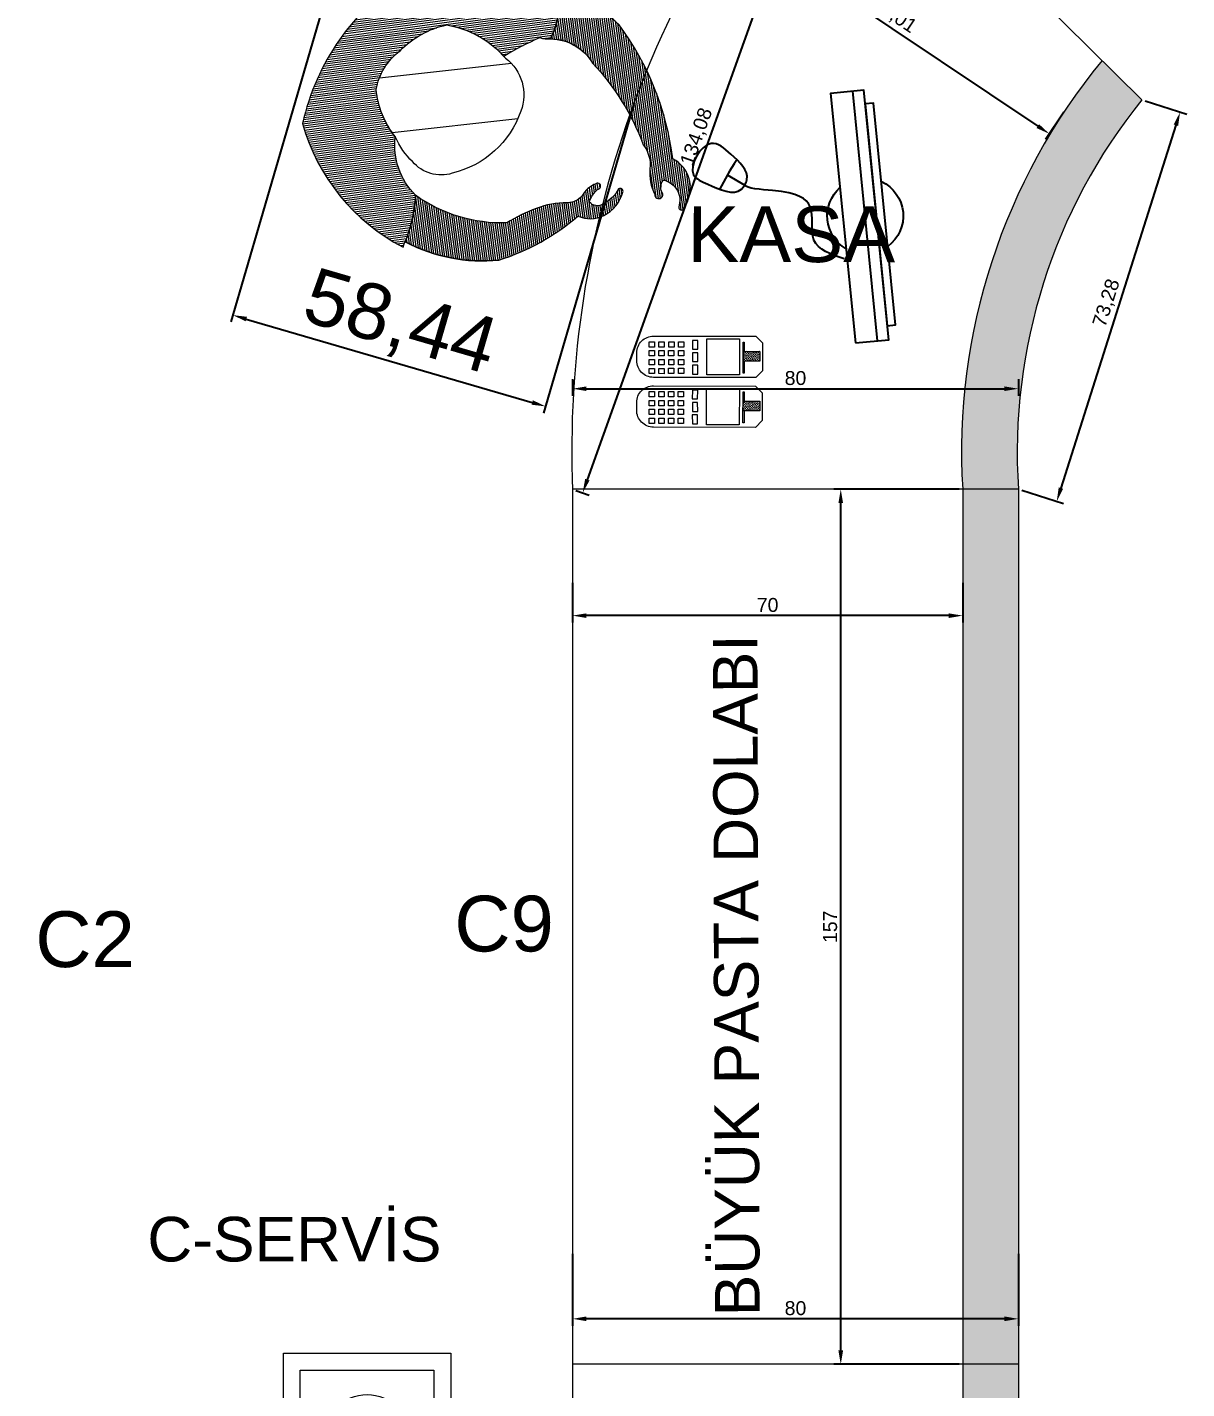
# Model space of a CAD drawing. Header units: millimetres. Extents: x 567392 to 582402, y 4512800 to 4518063.
# Drawn here: x 575726.8 to 575934.9, y 4513945.3 to 4514189.5 of the extents above; entities that cross this region are included whole.
import ezdxf

# ---------------------------------------------------------------- set-up
doc = ezdxf.new("R2010")
doc.units = ezdxf.units.MM
doc.linetypes.add('DASHED2', pattern=[9.525, 6.35, -3.175])
doc.layers.add('REMEDY EKİPMAN', color=1, linetype='Continuous')
doc.layers.add('yücel-poz no', color=7, linetype='Continuous')
doc.layers.add('tefris', color=7, linetype='Continuous', lineweight=13, true_color=0x474747)
for name, color, linetype, lineweight in [('tefriş', 251, 'Continuous', 13), ('Yazi', 95, 'Continuous', 13), ('yücel- Yazı 1', 3, 'Continuous', 20), ('yücel-yer ızgarası', 40, 'Continuous', 15)]:
    doc.layers.add(name, color=color, linetype=linetype, lineweight=lineweight)
doc.layers.add('y_10', color=7, linetype='Continuous', true_color=0x4bc3c3)
doc.styles.add('ekp-yazı', font='Arial.ttf', dxfattribs={"height": 10})
doc.styles.get("Standard").update_dxf_attribs({"font": 'Arial.ttf'})
doc.dimstyles.new('ISO-25', dxfattribs={"dimtxt": 2.5, "dimasz": 2.5, "dimexe": 1.25, "dimexo": 0.625, "dimtad": 1, "dimtxsty": 'Standard', "dimcen": 2.5, "dimadec": 0, "dimazin": 0, "dimtfac": 1, "dimtmove": 0, "dimatfit": 3, "dimfxl": 1, "dimarcsym": 0})

# ---------------------------------------------------------------- blocks, each defined once
blk = doc.blocks.new('Y1 30-30')
at = {"layer": 'yücel-yer ızgarası', "color": 13, "ltscale": 44}
blk.add_lwpolyline([(0, 0), (30, 0), (30, -30), (0, -30)], close=True, dxfattribs=at)
at = {"layer": 'yücel-yer ızgarası', "color": 4, "ltscale": 44}
blk.add_lwpolyline([(3, -3), (27, -3), (27, -27), (3, -27)], close=True, dxfattribs=at)
at = {"layer": 'yücel-yer ızgarası', "color": 1, "ltscale": 44}
blk.add_circle((15, -15), 7.6, dxfattribs=at)
at = {"layer": 'yücel-yer ızgarası', "ltscale": 44, "insert": (8.68, -10.23), "char_height": 9, "width": 19.6, "attachment_point": 1}
blk.add_mtext('Y1', dxfattribs=at)
blk = doc.blocks.new('*D515')
at = {"layer": 'Defpoints', "color": 0, "transparency": 16777216}
for p in [(575872.77, 4514106.64), (575894.65, 4514106.64), (575894.65, 4513949.64)]:
    blk.add_point(p, dxfattribs=at)
at = {"layer": 'tefriş', "color": 0, "lineweight": -2, "transparency": 16777216}
for p, q in [((575894.03, 4514106.64), (575871.52, 4514106.64)), ((575872.77, 4513952.14), (575872.77, 4514104.14)), ((575894.03, 4513949.64), (575871.52, 4513949.64))]:
    blk.add_line(p, q, dxfattribs=at)
at = {"layer": 'tefriş', "color": 0, "transparency": 16777216}
for points in [[(575872.35, 4514104.14), (575873.19, 4514104.14), (575872.77, 4514106.64)], [(575872.35, 4513952.14), (575873.19, 4513952.14), (575872.77, 4513949.64)]]:
    blk.add_solid(points, dxfattribs=at)
at = {"layer": 'tefriş', "color": 0, "transparency": 16777216, "insert": (575870.87, 4514028.14), "char_height": 2.5, "attachment_point": 5, "rotation": 90}
blk.add_mtext('157', dxfattribs=at)
blk = doc.blocks.new('*D518')
at = {"layer": 'Defpoints', "color": 0, "transparency": 16777216}
for p in [(575824.65, 4514090.49), (575894.65, 4514090.49), (575824.65, 4514083.96)]:
    blk.add_point(p, dxfattribs=at)
at = {"layer": 'tefriş', "color": 0, "lineweight": -2, "transparency": 16777216}
for p, q in [((575824.65, 4514089.86), (575824.65, 4514082.71)), ((575894.65, 4514089.86), (575894.65, 4514082.71)), ((575892.15, 4514083.96), (575827.15, 4514083.96))]:
    blk.add_line(p, q, dxfattribs=at)
at = {"layer": 'tefriş', "color": 0, "transparency": 16777216}
for points in [[(575827.15, 4514084.37), (575827.15, 4514083.54), (575824.65, 4514083.96)], [(575892.15, 4514084.37), (575892.15, 4514083.54), (575894.65, 4514083.96)]]:
    blk.add_solid(points, dxfattribs=at)
at = {"layer": 'tefriş', "color": 0, "transparency": 16777216, "insert": (575859.65, 4514085.86), "char_height": 2.5, "attachment_point": 5}
blk.add_mtext('70', dxfattribs=at)
blk = doc.blocks.new('*D519')
at = {"layer": 'Defpoints', "color": 0, "transparency": 16777216}
for p in [(575824.65, 4514126.99), (575904.65, 4514126.99), (575904.65, 4514124.67)]:
    blk.add_point(p, dxfattribs=at)
at = {"layer": 'tefriş', "color": 0, "lineweight": -2, "transparency": 16777216}
for p, q in [((575824.65, 4514126.37), (575824.65, 4514123.42)), ((575827.15, 4514124.67), (575902.15, 4514124.67)), ((575904.65, 4514126.37), (575904.65, 4514123.42))]:
    blk.add_line(p, q, dxfattribs=at)
at = {"layer": 'tefriş', "color": 0, "transparency": 16777216}
for points in [[(575827.15, 4514125.08), (575827.15, 4514124.25), (575824.65, 4514124.67)], [(575902.15, 4514125.08), (575902.15, 4514124.25), (575904.65, 4514124.67)]]:
    blk.add_solid(points, dxfattribs=at)
at = {"layer": 'tefriş', "color": 0, "transparency": 16777216, "insert": (575864.65, 4514126.57), "char_height": 2.5, "attachment_point": 5}
blk.add_mtext('80', dxfattribs=at)
blk = doc.blocks.new('*X164')
at = {"color": 0, "linetype": 'Continuous'}
for p, q in [((-38.1, 333.1), (18.9, 390.1)), ((-38, 327.9), (24.3, 390.2)), ((-37.7, 338.9), (12.7, 389.2)), ((-36.4, 345.4), (5.6, 387.4)), ((-33.7, 353.4), (-3.1, 384)), ((-25.6, 366.8), (-18.2, 374.3)), ((17.3, 377.9), (27.1, 387.7)), ((-148.3, 159.3), (35.4, 343)), ((-144.1, 168.8), (32.9, 345.8)), ((-103.6, 241.1), (-0.2, 344.5)), ((-90.9, 259.1), (-0.1, 349.9)), ((-71.3, 284), (1.2, 356.5)), ((-37.5, 323.2), (5.4, 366)), ((20.5, 338.7), (28.7, 346.9)), ((-152.2, 150.1), (36.2, 338.4)), ((-139.4, 178.8), (16.4, 334.6)), ((-134.1, 189.4), (7.2, 330.7)), ((-128.2, 200.7), (2.8, 331.6)), ((-121.3, 212.8), (1.3, 335.4)), ((-113.3, 226.1), (0.3, 339.7)), ((2.3, 299.3), (28.6, 325.6)), ((-155.7, 141.3), (-19.5, 277.5)), ((61.4, 278.9), (70.2, 287.6)), ((64, 276.1), (77.2, 289.3)), ((69.8, 276.6), (83.4, 290.2)), ((75.3, 276.8), (89, 290.5)), ((80.3, 276.6), (94.1, 290.3)), ((85.1, 276), (98.9, 289.9)), ((89.5, 275.1), (103.5, 289.1)), ((93.6, 274), (107.7, 288.1)), ((97.6, 272.6), (111.8, 286.8)), ((98.9, 231.5), (136.8, 269.4)), ((101.3, 271), (115.6, 285.3)), ((105.1, 269.5), (119.3, 283.7)), ((108.3, 267.4), (122.7, 281.8)), ((111, 264.8), (125.8, 279.6)), ((113.2, 261.7), (128.8, 277.3)), ((114.7, 257.9), (131.7, 274.9)), ((115.4, 253.3), (134.3, 272.2)), ((-164.5, 116.6), (-36.3, 244.8)), ((-161.8, 124.6), (-28.7, 257.7)), ((-158.9, 132.8), (-23.9, 267.8)), ((78.1, 242.5), (84.1, 248.5)), ((80, 239.1), (88, 247.1)), ((83.4, 237.2), (92.4, 246.2)), ((86.8, 235.3), (97.3, 245.8)), ((90.5, 233.7), (102.7, 245.9)), ((94.6, 232.4), (108.8, 246.7)), ((103.7, 230.9), (139, 266.3)), ((108.9, 230.9), (141.1, 263.1)), ((114.9, 231.6), (143, 259.7)), ((119.5, 230.9), (144.7, 256.1)), ((123.7, 229.7), (146.2, 252.3)), ((127.4, 228.2), (147.4, 248.2)), ((130.8, 226.3), (151.3, 246.8)), ((133.9, 224.1), (155.6, 245.8)), ((136.7, 221.6), (159.9, 244.8)), ((-169.3, 101.2), (-48.1, 222.4)), ((-167, 108.8), (-42.6, 233.1)), ((139.3, 218.8), (164.1, 243.7)), ((141.6, 215.9), (168.3, 242.6)), ((144, 212.9), (172.5, 241.4)), ((146.4, 210), (176.6, 240.2)), ((148.8, 207.2), (180.7, 239)), ((151.4, 204.4), (184.7, 237.7)), ((154, 201.7), (188.7, 236.4)), ((156.7, 199.1), (192.7, 235.1)), ((159.4, 196.5), (196.6, 233.8)), ((162.2, 194), (200.5, 232.4)), ((165.1, 191.6), (204.4, 230.9)), ((168.1, 189.3), (208.3, 229.5)), ((171.1, 187), (212.1, 228)), ((174.2, 184.8), (215.8, 226.4)), ((177.4, 182.7), (219.6, 224.9)), ((180.6, 180.6), (223.3, 223.3)), ((183.9, 178.6), (227, 221.7)), ((187.2, 176.6), (230.7, 220)), ((-171.3, 88.6), (-57.2, 202.7)), ((-170.6, 94.6), (-52.9, 212.3)), ((190.5, 174.6), (234.3, 218.4)), ((193.8, 172.6), (237.9, 216.7)), ((197.2, 170.7), (241.4, 214.9)), ((200.6, 168.8), (245, 213.2)), ((204.1, 167), (248.5, 211.4)), ((207.6, 165.2), (252, 209.6)), ((211.2, 163.4), (255.4, 207.7)), ((214.8, 161.7), (258.9, 205.8)), ((218.4, 160.1), (262.3, 203.9)), ((222.1, 158.4), (265.6, 202)), ((225.8, 156.9), (269, 200.1)), ((229.6, 155.3), (272.3, 198.1)), ((233.4, 153.8), (275.6, 196.1)), ((-172, 71.9), (-67.5, 176.5)), ((-171.9, 77.3), (-64.4, 184.9)), ((-171.7, 82.9), (-61, 193.6)), ((236.2, 151.3), (278.9, 194)), ((238.5, 148.4), (282.1, 192)), ((240.8, 145.3), (285.3, 189.9)), ((243.1, 142.3), (288.5, 187.8)), ((245.3, 139.2), (291.7, 185.6)), ((247.4, 136.1), (294.8, 183.5)), ((249.6, 132.9), (297.6, 181)), ((251.7, 129.7), (300.2, 178.2)), ((253.7, 126.5), (302.6, 175.4)), ((255.7, 123.2), (305.1, 172.5)), ((-172, 66.7), (-70.2, 168.4)), ((-171.8, 61.6), (-72.8, 160.6)), ((-171.5, 56.6), (-75.1, 153)), ((257.7, 119.8), (307.5, 169.6)), ((259.7, 116.5), (309.9, 166.7)), ((261.6, 113.1), (312.3, 163.8)), ((263.4, 109.6), (314.6, 160.8)), ((265.2, 106.1), (316.9, 157.8)), ((267, 102.6), (319.1, 154.7)), ((268.7, 99), (321.3, 151.6)), ((270.4, 95.4), (323.5, 148.5)), ((-171, 51.7), (-77.2, 145.5)), ((-170.4, 47), (-79.1, 138.3)), ((-169.8, 42.4), (-80.8, 131.3)), ((-169, 37.8), (-82.4, 124.4)), ((272, 91.7), (325.6, 145.3)), ((273.6, 88), (327.8, 142.1)), ((275.1, 84.2), (329.8, 138.9)), ((276.6, 80.4), (331.9, 135.6)), ((278.1, 76.5), (333.9, 132.3)), ((279.5, 72.6), (335.8, 129)), ((280.8, 68.7), (337.8, 125.6)), ((282.1, 64.7), (339.7, 122.2)), ((-168.1, 33.4), (-83.9, 117.7)), ((-167.2, 29), (-85.2, 111.1)), ((-166.1, 24.8), (-86.3, 104.6)), ((283.3, 60.6), (341.5, 118.8)), ((284.5, 56.5), (343.3, 115.3)), ((285.6, 52.3), (345.1, 111.8)), ((286.7, 48.1), (346.8, 108.2)), ((287.7, 43.8), (348.5, 104.6)), ((288.7, 39.4), (350.2, 100.9)), ((-165, 20.6), (-88.7, 96.9)), ((-163.8, 16.5), (-90.8, 89.5)), ((-162.5, 12.5), (-92.1, 82.9)), ((-161.2, 8.5), (-92.9, 76.8)), ((289.5, 35), (351.8, 97.3)), ((290.4, 30.5), (353.4, 93.5)), ((291.1, 25.9), (354.9, 89.8)), ((291.8, 21.3), (356.4, 85.9)), ((292.4, 16.6), (357.9, 82.1)), ((292.9, 11.9), (359.3, 78.2)), ((293.4, 7), (360.6, 74.2)), ((-159.8, 4.7), (-93.2, 71.2)), ((-158.3, 0.8), (-93.2, 65.9)), ((-156.7, -2.9), (-92.9, 60.9)), ((-155.1, -6.6), (-92.3, 56.2)), ((-153.4, -10.2), (-91.5, 51.6)), ((293.8, 2.1), (361.9, 70.2)), ((294, -2.9), (363.2, 66.2)), ((297.6, -4.7), (364.4, 62.1)), ((311.1, 3.5), (365.6, 58)), ((322.5, 9.6), (366.7, 53.8)), ((332.7, 14.5), (367.7, 49.5)), ((-151.6, -13.7), (-90.6, 47.3)), ((-149.8, -17.2), (-89.4, 43.1)), ((-147.9, -20.6), (-88.1, 39.1)), ((-125.6, -3.6), (-86.7, 35.3)), ((-113.4, 3.2), (-85.1, 31.6)), ((-103.8, 7.6), (-83.3, 28)), ((-95.4, 10.7), (-81.5, 24.6)), ((342, 18.5), (368.7, 45.2)), ((350.7, 21.9), (369.7, 40.9)), ((358.9, 24.8), (370.6, 36.5)), ((366.7, 27.3), (371.4, 32)), ((-87.8, 12.9), (-79.5, 21.3)), ((-80.8, 14.6), (-77.4, 18.1)), ((-75.5, 14.7), (-75.1, 15))]:
    blk.add_line(p, q, dxfattribs=at)
blk = doc.blocks.new('*X165')
at = {"color": 0}
for p, q in [((13787.2, 12562.2), (14058.3, 12833.2)), ((13787.2, 12556.8), (14060.7, 12830.3)), ((13787.2, 12551.6), (14063, 12827.3)), ((13787.3, 12546.3), (14065.2, 12824.2)), ((13787.4, 12567.6), (14055.9, 12836.1)), ((13787.5, 12573.1), (14053.4, 12838.9)), ((13787.8, 12578.6), (14050.8, 12841.6)), ((13788.1, 12584.3), (14048.1, 12844.3)), ((13788.6, 12590), (14043.9, 12845.3)), ((13789.1, 12595.8), (14038, 12844.7)), ((13789.6, 12601.7), (14032, 12844)), ((13790.3, 12607.7), (14025.8, 12843.2)), ((13791.1, 12613.8), (14019.5, 12842.1)), ((13792, 12620), (14013, 12840.9)), ((13793, 12626.3), (14006.3, 12839.5)), ((13794.1, 12632.7), (13999.4, 12837.9)), ((13795.4, 12639.3), (13992.2, 12836.1)), ((13796.8, 12646), (13984.8, 12834)), ((13798.3, 12652.8), (13977.1, 12831.6)), ((13800, 12659.8), (13969, 12828.8)), ((13801.9, 12667), (13960.5, 12825.6)), ((13787.5, 12541.2), (14067.3, 12821)), ((13803.9, 12674.3), (13951.5, 12821.9)), ((13806.2, 12681.9), (13941.9, 12817.6)), ((13808.7, 12689.7), (13931.3, 12812.3)), ((13811.4, 12697.7), (13919.5, 12805.8)), ((13931.6, 12680), (14069.4, 12817.8)), ((13941.1, 12684.2), (14071.3, 12814.5)), ((13949.5, 12687.4), (14073.2, 12811.1)), ((13957.3, 12689.9), (14075.1, 12807.6)), ((13964.6, 12691.8), (14076.8, 12804)), ((13971.5, 12693.4), (14078.4, 12800.3)), ((13818.1, 12709.7), (13905.7, 12797.3)), ((13830.9, 12727.8), (13887.6, 12784.5)), ((13978, 12694.6), (14080, 12796.6)), ((13984.2, 12695.5), (14081.5, 12792.7)), ((13990.2, 12696.2), (14082.8, 12788.8)), ((13995.9, 12696.6), (14084.1, 12784.8)), ((14001.5, 12696.9), (14085.2, 12780.6)), ((14006.9, 12697), (14086.3, 12776.4)), ((14012.1, 12696.9), (14066.6, 12751.4)), ((14076.8, 12761.6), (14087.2, 12772)), ((14017.2, 12696.7), (14061.1, 12740.5)), ((14022.1, 12696.3), (14055.9, 12730.1)), ((14026.9, 12695.8), (14051.2, 12720.1)), ((14031.6, 12695.2), (14046.9, 12710.5)), ((14036.2, 12694.5), (14042.9, 12701.1)), ((13787.7, 12536.1), (13913.3, 12661.7)), ((13787.9, 12531.1), (13904.9, 12648.1)), ((13788.3, 12526.1), (13899.6, 12637.4)), ((13788.6, 12521.1), (13895.8, 12628.3)), ((13789.1, 12516.3), (13892.8, 12620)), ((13789.5, 12511.5), (13890.6, 12612.5)), ((13790.1, 12506.7), (13888.8, 12605.4)), ((13790.7, 12502), (13887.4, 12598.7)), ((13791.3, 12497.3), (13886.4, 12592.4)), ((13792, 12492.6), (13885.1, 12585.8)), ((13792.7, 12488.1), (13883.6, 12579)), ((13793.4, 12483.5), (13882.6, 12572.7)), ((13794.2, 12479), (13882, 12566.8)), ((13795.1, 12474.6), (13881.8, 12561.3)), ((13796, 12470.1), (13881.8, 12555.9)), ((13796.9, 12465.8), (13882, 12550.9)), ((13797.9, 12461.4), (13882.4, 12546)), ((13798.9, 12457.1), (13883.1, 12541.3)), ((13799.9, 12452.9), (13883.9, 12536.8)), ((13801, 12448.6), (13884.8, 12532.5)), ((13802.1, 12444.5), (13885.9, 12528.3)), ((13803.2, 12440.3), (13887.1, 12524.2)), ((13804.4, 12436.2), (13888.5, 12520.2)), ((13805.7, 12432.1), (13890, 12516.4)), ((13806.9, 12428.1), (13891.5, 12512.7)), ((13808.2, 12424), (13893.2, 12509.1)), ((13809.5, 12420.1), (13895.4, 12506)), ((13810.9, 12416.1), (13898.1, 12503.3)), ((13812.3, 12412.2), (13900.7, 12500.7)), ((13813.7, 12408.3), (13903.5, 12498.1)), ((13815.1, 12404.4), (13906.3, 12495.6)), ((13816.6, 12400.6), (13909.2, 12493.2)), ((13818.1, 12396.8), (13912.1, 12490.8)), ((13819.6, 12393.1), (13915.1, 12488.5)), ((13821.2, 12389.3), (13918.1, 12486.2)), ((13822.8, 12385.6), (13921.2, 12484.1)), ((13824.4, 12381.9), (13924.4, 12481.9)), ((13826.4, 12378.6), (13927.7, 12479.9)), ((13829.4, 12376.3), (13931, 12477.9)), ((13832.5, 12374.1), (13934.4, 12476)), ((13835.6, 12371.9), (13937.8, 12474.1)), ((13838.8, 12369.7), (13941.3, 12472.3)), ((13841.9, 12367.6), (13944.9, 12470.6)), ((13845.1, 12365.5), (13948.6, 12469)), ((13848.3, 12363.4), (13952.4, 12467.4)), ((13851.6, 12361.3), (13956.2, 12466)), ((13854.9, 12359.3), (13960.1, 12464.6)), ((13858.2, 12357.3), (13964.1, 12463.2)), ((13861.5, 12355.4), (13968.2, 12462)), ((13864.9, 12353.4), (13972.3, 12460.9)), ((13868.3, 12351.5), (13974.6, 12457.9)), ((13871.7, 12349.7), (13976.7, 12454.7)), ((13875.2, 12347.8), (13978.9, 12451.5)), ((13878.7, 12346), (13981.1, 12448.4)), ((13882.2, 12344.2), (13983.4, 12445.4)), ((13885.8, 12342.5), (13985.8, 12442.5)), ((13889.3, 12340.8), (13988.3, 12439.7)), ((13893, 12339.1), (13990.8, 12436.9)), ((13896.6, 12337.5), (13993.4, 12434.3)), ((13900.3, 12335.8), (13996.2, 12431.7)), ((13904, 12334.3), (13999, 12429.2)), ((13907.8, 12332.7), (14001.8, 12426.7)), ((13911.6, 12331.2), (14004.8, 12424.4)), ((13915.4, 12329.8), (14007.8, 12422.1)), ((13919.3, 12328.3), (14010.9, 12419.9)), ((13923.2, 12326.9), (14014.1, 12417.8)), ((13927.2, 12325.6), (14017.4, 12415.8)), ((13931.2, 12324.3), (14020.8, 12413.9)), ((13935.2, 12323), (14024.3, 12412.1)), ((13939.2, 12321.7), (14027.8, 12410.3)), ((13943.3, 12320.5), (14031.5, 12408.7)), ((13947.5, 12319.4), (14035.2, 12407.1)), ((13951.7, 12318.3), (14039.1, 12405.7)), ((13955.9, 12317.2), (14043.1, 12404.4)), ((13960.2, 12316.2), (14047.2, 12403.1)), ((13964.5, 12315.2), (14051.4, 12402)), ((13968.9, 12314.2), (14055.7, 12401.1)), ((13973.3, 12313.3), (14060.1, 12400.2)), ((13977.7, 12312.5), (14064.8, 12399.5)), ((13982.2, 12311.7), (14067.1, 12396.5)), ((13986.8, 12311), (14069.1, 12393.3)), ((13991.4, 12310.3), (14071.2, 12390)), ((13996.1, 12309.6), (14073.2, 12386.7)), ((14000.8, 12309.1), (14075.1, 12383.3)), ((14005.6, 12308.5), (14077, 12380)), ((14010.4, 12308.1), (14078.9, 12376.5)), ((14015.3, 12307.7), (14080.7, 12373)), ((14020.3, 12307.3), (14082.5, 12369.5)), ((14025.3, 12307), (14084.2, 12366)), ((14030.4, 12306.8), (14085.9, 12362.3)), ((14035.6, 12306.7), (14087.6, 12358.7)), ((14040.8, 12306.6), (14089.2, 12355)), ((14046.1, 12306.7), (14090.7, 12351.3)), ((14051.5, 12306.8), (14092.3, 12347.5)), ((14057, 12306.9), (14093.7, 12343.6)), ((14062.6, 12307.2), (14095.1, 12339.7)), ((14068.3, 12307.6), (14096.5, 12335.8)), ((14074, 12308), (14097.8, 12331.8)), ((14079.9, 12308.6), (14099.1, 12327.8)), ((14085.9, 12309.3), (14100.3, 12323.7)), ((14092, 12310.1), (14101.5, 12319.6)), ((14098.2, 12311), (14102.6, 12315.4))]:
    blk.add_line(p, q, dxfattribs=at)
blk = doc.blocks.new('ADM')
at = {"layer": 'tefris'}
h = blk.add_hatch(dxfattribs=at)
h.set_pattern_fill('ANSI31', color=256, scale=80, angle=-61.0868, style=0)
h.set_pattern_definition([(343.913179, (151173.742, -15222.565), (2.77093655, 9.60842915), [])])
h.paths.add_polyline_path([(541.57, 16181.16, -0.147572), (549.05, 16175.18, -0.188289), (552.08, 16167.57, -0.144907), (547.2, 16159.75, -0.108203), (543.44, 16155.95, -0.302822), (536.07, 16155.11, -0.254077), (525.84, 16168.15, -0.335055), (530.16, 16177.06, -0.178385)])
at = {"layer": 'tefris', "elevation": -82.29}
for points in [[(542.54, 16140.56, -0.088566), (541.89, 16150.1, 0.233917), (547.24, 16159.79, 0.144085), (552.08, 16167.57, 0.188289), (549.05, 16175.18, 0.147572), (541.57, 16181.16, 0.170991), (530.55, 16177.38, 0.027268), (524.71, 16181.8, -0.205274), (522.79, 16181.95, -0.160009), (522.92, 16190.52, -0.240983), (550.38, 16188.5, -0.196358), (564.07, 16159.34, -0.20685)], [(503.18, 16165.96, 0.201072), (501.26, 16161.92, -0.136195), (499.63, 16157.53, -1.104966), (498.22, 16157.87, 0.328667), (498.54, 16160.33, 0.448943), (495.01, 16156.02, -0.838174), (494.08, 16155.91, -0.208615), (494.02, 16161.32, -0.217837), (497.52, 16164.35, -0.130042), (511.1, 16186.41, -0.166571), (522.74, 16189.95, 0.148819), (522.79, 16181.95, 0.036742), (523.12, 16181.81, 0.270644), (514.61, 16178.84, 0.099697)], [(525.18, 16141.17, -0.100173), (512.54, 16151.36, -0.217837), (507.99, 16152.23, -0.208615), (505.34, 16156.95, -0.726235), (506.19, 16157.42, 0.152747), (508.42, 16154.31, 0.39746), (510.98, 16154.23, 0.135613), (509.87, 16156.64, -0.139031), (509.47, 16157.06, -0.802275), (510.33, 16157.64, -0.19255), (512.45, 16155, 0.208061), (514.77, 16153.41, 0.060703), (514.9, 16153.37, -0.098552), (520.14, 16151.44, -0.052997), (524.92, 16147.99, 0.163603), (541.89, 16150.1, 0.079146), (542.31, 16141.55, -0.146853)]]:
    blk.add_lwpolyline(points, format="xyb", close=True, dxfattribs=at)
at = {"layer": 'tefris'}
for centre, radius, start, end in [((522.08, 16171.2, -82.29), 18.76, 87.9764, 125.8043), ((521.41, 16173.04, -82.29), 8.93, 76.9904, 139.5268), ((541.43, 16163.63, -82.29), 17.53, 89.5408, 129.9981), ((535.39, 16165.78, -82.29), 16.58, 34.538, 68.1167), ((533.9, 16169.75, -82.29), 8.22, 117.085, 191.1797), ((540.83, 16167.48, -82.29), 11.26, 0.4567, 43.1099), ((542.96, 16171.05, -82.29), 17.37, 189.5986, 246.6222), ((536.43, 16171.91, -82.29), 16.24, 311.5371, 344.5178), ((536.65, 16166.45, -82.29), 12.5, 302.8896, 327.5919), ((539.12, 16161.05, -82.29), 6.68, 242.8696, 310.2594), ((533.12, 16169.89, -82.29), 29.79, 254.5475, 287.9649)]:
    blk.add_arc(centre, radius, start, end, dxfattribs=at)
at = {"layer": 'tefris', "extrusion": (0, 0, -1), "zscale": -0.1}
for name, p, xscale, yscale, rotation in [('*X165', (-2361.97, 15699.48, 82.29), 0.09999999999999998, 0.09999999999999998, 332.5071997715173), ('*X164', (-527.7, 16175.88, 82.29), 0.09999999999999999, 0.09999999999999999, 242.5071997720699)]:
    blk.add_blockref(name, p, dxfattribs=dict(at, xscale=xscale, yscale=yscale, rotation=rotation))
blk = doc.blocks.new('EKRN')
at = {"color": 165}
blk.add_line((-560.49, 15907.22, -82.29), (-559.83, 15952.21, -82.29), dxfattribs=at)
at = {"color": 165, "elevation": -82.29}
for points in [[(-556.49, 15907.16), (-562.49, 15907.24), (-561.83, 15952.24), (-555.83, 15952.15)], [(-562.45, 15909.74), (-563.95, 15909.77), (-563.36, 15949.76), (-561.86, 15949.74)]]:
    blk.add_lwpolyline(points, close=True, dxfattribs=at)
at = {"color": 165, "elevation": -150.86}
blk.add_lwpolyline([(-536.07, 15939.13), (-539.09, 15937.07)], dxfattribs=at)
at = {"color": 165}
for start, end in [(120.0498, 238.2699), (305.0853, 53.2344)]:
    blk.add_arc((-560.16, 15929.71, -82.29), 6.82, start, end, dxfattribs=at)
for points, knots in [([(-537.06, 15942.78, -150.86), (-538.54, 15941.22, -150.86), (-540.55, 15939.1, -150.86), (-537.58, 15934.76, -150.86), (-533.46, 15937.39, -150.86), (-528.29, 15939.87, -150.86), (-533.22, 15946.97, -150.86), (-535.99, 15943.94, -150.86), (-537.06, 15942.78, -150.86)], [0, 0, 0, 0, 77.238176, 104.915599, 192.453044, 235.87754, 327.692227, 385.356852, 385.356852, 385.356852, 385.356852]), ([(-555.74, 15922.36, -150.86), (-553.46, 15923.36, -150.86), (-549, 15925.3, -150.86), (-551.83, 15932.38, -150.86), (-547.83, 15935.3, -150.86), (-539.31, 15936.38, -150.86), (-539.09, 15937.07, -150.86)], [0, 0, 0, 0, 64.068373, 125.223439, 172.971061, 194.444084, 194.444084, 194.444084, 194.444084])]:
    blk.add_open_spline(points, degree=3, knots=knots, dxfattribs=at)
blk.add_open_spline([(-538.05, 15941.67, -150.86), (-536.58, 15939.89, -150.86), (-535.58, 15938.38, -150.86), (-534.53, 15936.66, -150.86)], degree=3, dxfattribs=at)
blk = doc.blocks.new('fdss')
at = {"ltscale": 0.04}
h = blk.add_hatch(dxfattribs=at)
h.set_pattern_fill('CROSS', color=13, scale=0.03, angle=454.9538, style=0)
h.set_pattern_definition([(274.9537533, (38661.38563, 24806.0227), (-0.1733384442, -0.2062384148), [0.09525, -0.28575]), (184.9537533, (38661.43719, 24805.97936), (-0.2062384148, 0.1733384442), [0.09525, -0.28575])])
h.paths.add_polyline_path([(54695.84, 22142.6), (54694.13, 22142.75), (54693.88, 22139.81), (54695.59, 22139.66)])
h = blk.add_hatch(dxfattribs=at)
h.set_pattern_fill('CROSS', color=13, scale=0.03, angle=454.9538, style=0)
h.set_pattern_definition([(274.9537533, (38670.28029, 24806.79364), (-0.1733384442, -0.2062384148), [0.09525, -0.28575]), (184.9537533, (38670.33185, 24806.7503), (-0.2062384148, 0.1733384442), [0.09525, -0.28575])])
h.paths.add_polyline_path([(54704.74, 22141.83), (54703.03, 22141.98), (54702.77, 22139.03), (54704.48, 22138.89)])
at = {"color": 40, "linetype": 'ByBlock'}
for p, q in [((54691.07, 22133.43, 82.29), (54691.57, 22139.29, 82.29)), ((54691.57, 22139.29, 82.29), (54698, 22138.74, 82.29)), ((54698, 22138.74, 82.29), (54697.5, 22132.88, 82.29)), ((54699.96, 22132.66, 82.29), (54700.46, 22138.52, 82.29)), ((54700.46, 22138.52, 82.29), (54706.9, 22137.96, 82.29)), ((54706.9, 22137.96, 82.29), (54706.4, 22132.11, 82.29)), ((54697.5, 22132.88, 82.29), (54691.07, 22133.43, 82.29)), ((54691.2, 22131.81), (54691.12, 22130.86)), ((54692.78, 22131.67), (54691.2, 22131.81)), ((54692.7, 22130.73), (54692.78, 22131.67)), ((54693.41, 22131.62), (54693.33, 22130.67)), ((54694.99, 22131.49), (54693.41, 22131.62)), ((54694.91, 22130.54), (54694.99, 22131.49)), ((54695.63, 22131.43), (54695.54, 22130.48)), ((54697.21, 22131.3), (54695.63, 22131.43)), ((54697.13, 22130.35), (54697.21, 22131.3)), ((54706.4, 22132.11, 82.29), (54699.96, 22132.66, 82.29)), ((54700.09, 22131.04), (54700.01, 22130.09)), ((54701.67, 22130.9), (54700.09, 22131.04)), ((54701.59, 22129.95), (54701.67, 22130.9)), ((54691.12, 22130.86), (54692.7, 22130.73)), ((54691.16, 22128.33, 82.29), (54691.24, 22129.28, 82.29)), ((54691.24, 22129.28, 82.29), (54692.19, 22129.2, 82.29)), ((54692.19, 22129.2, 82.29), (54692.11, 22128.25, 82.29)), ((54692.74, 22128.19, 82.29), (54692.82, 22129.14, 82.29)), ((54692.82, 22129.14, 82.29), (54693.77, 22129.06, 82.29)), ((54693.33, 22130.67), (54694.91, 22130.54)), ((54693.77, 22129.06, 82.29), (54693.69, 22128.11, 82.29)), ((54694.32, 22128.06, 82.29), (54694.4, 22129.01, 82.29)), ((54694.4, 22129.01, 82.29), (54695.35, 22128.93, 82.29)), ((54695.35, 22128.93, 82.29), (54695.27, 22127.98, 82.29)), ((54695.54, 22130.48), (54697.13, 22130.35)), ((54695.9, 22127.92, 82.29), (54695.98, 22128.87, 82.29)), ((54695.98, 22128.87, 82.29), (54696.93, 22128.79, 82.29)), ((54696.93, 22128.79, 82.29), (54696.85, 22127.84, 82.29)), ((54700.01, 22130.09), (54701.59, 22129.95)), ((54700.05, 22127.56, 82.29), (54700.13, 22128.51, 82.29)), ((54700.13, 22128.51, 82.29), (54701.08, 22128.43, 82.29)), ((54701.08, 22128.43, 82.29), (54701, 22127.48, 82.29)), ((54702.31, 22130.85), (54702.23, 22129.9)), ((54702.23, 22129.9), (54703.81, 22129.77)), ((54703.89, 22130.72), (54702.31, 22130.85)), ((54703.81, 22129.77), (54703.89, 22130.72)), ((54704.52, 22130.66), (54704.44, 22129.71)), ((54704.44, 22129.71), (54706.02, 22129.58)), ((54706.1, 22130.53), (54704.52, 22130.66)), ((54706.02, 22129.58), (54706.1, 22130.53)), ((54691.01, 22126.59, 82.29), (54691.09, 22127.54, 82.29)), ((54691.96, 22126.51, 82.29), (54691.01, 22126.59, 82.29)), ((54691.09, 22127.54, 82.29), (54692.04, 22127.46, 82.29)), ((54692.11, 22128.25, 82.29), (54691.16, 22128.33, 82.29)), ((54692.04, 22127.46, 82.29), (54691.96, 22126.51, 82.29)), ((54692.59, 22126.45, 82.29), (54692.67, 22127.4, 82.29)), ((54693.54, 22126.37, 82.29), (54692.59, 22126.45, 82.29)), ((54692.67, 22127.4, 82.29), (54693.62, 22127.32, 82.29)), ((54693.69, 22128.11, 82.29), (54692.74, 22128.19, 82.29)), ((54693.62, 22127.32, 82.29), (54693.54, 22126.37, 82.29)), ((54694.17, 22126.32, 82.29), (54694.25, 22127.27, 82.29)), ((54695.12, 22126.24, 82.29), (54694.17, 22126.32, 82.29)), ((54694.25, 22127.27, 82.29), (54695.2, 22127.19, 82.29)), ((54695.27, 22127.98, 82.29), (54694.32, 22128.06, 82.29)), ((54695.2, 22127.19, 82.29), (54695.12, 22126.24, 82.29)), ((54695.75, 22126.18, 82.29), (54695.83, 22127.13, 82.29)), ((54696.7, 22126.1, 82.29), (54695.75, 22126.18, 82.29)), ((54695.83, 22127.13, 82.29), (54696.78, 22127.05, 82.29)), ((54696.85, 22127.84, 82.29), (54695.9, 22127.92, 82.29)), ((54696.78, 22127.05, 82.29), (54696.7, 22126.1, 82.29)), ((54699.9, 22125.82, 82.29), (54699.98, 22126.77, 82.29)), ((54699.98, 22126.77, 82.29), (54700.93, 22126.69, 82.29)), ((54701, 22127.48, 82.29), (54700.05, 22127.56, 82.29)), ((54700.93, 22126.69, 82.29), (54700.85, 22125.74, 82.29)), ((54701.48, 22125.68, 82.29), (54701.57, 22126.63, 82.29)), ((54701.57, 22126.63, 82.29), (54702.51, 22126.55, 82.29)), ((54701.63, 22127.42, 82.29), (54701.71, 22128.37, 82.29)), ((54702.58, 22127.34, 82.29), (54701.63, 22127.42, 82.29)), ((54701.71, 22128.37, 82.29), (54702.66, 22128.29, 82.29)), ((54702.51, 22126.55, 82.29), (54702.43, 22125.6, 82.29)), ((54702.66, 22128.29, 82.29), (54702.58, 22127.34, 82.29)), ((54703.07, 22125.55, 82.29), (54703.15, 22126.5, 82.29)), ((54703.15, 22126.5, 82.29), (54704.1, 22126.42, 82.29)), ((54703.21, 22127.29, 82.29), (54703.3, 22128.24, 82.29)), ((54704.16, 22127.21, 82.29), (54703.21, 22127.29, 82.29)), ((54703.3, 22128.24, 82.29), (54704.24, 22128.16, 82.29)), ((54704.1, 22126.42, 82.29), (54704.02, 22125.47, 82.29)), ((54704.24, 22128.16, 82.29), (54704.16, 22127.21, 82.29)), ((54704.65, 22125.41, 82.29), (54704.73, 22126.36, 82.29)), ((54704.73, 22126.36, 82.29), (54705.68, 22126.28, 82.29)), ((54704.8, 22127.15, 82.29), (54704.88, 22128.1, 82.29)), ((54705.75, 22127.07, 82.29), (54704.8, 22127.15, 82.29)), ((54704.88, 22128.1, 82.29), (54705.83, 22128.02, 82.29)), ((54705.68, 22126.28, 82.29), (54705.6, 22125.33, 82.29)), ((54705.83, 22128.02, 82.29), (54705.75, 22127.07, 82.29)), ((54690.71, 22123.11, 82.29), (54690.79, 22124.06, 82.29)), ((54690.79, 22124.06, 82.29), (54691.74, 22123.98, 82.29)), ((54690.86, 22124.85, 82.29), (54690.94, 22125.8, 82.29)), ((54691.81, 22124.77, 82.29), (54690.86, 22124.85, 82.29)), ((54690.94, 22125.8, 82.29), (54691.89, 22125.72, 82.29)), ((54691.74, 22123.98, 82.29), (54691.66, 22123.03, 82.29)), ((54691.89, 22125.72, 82.29), (54691.81, 22124.77, 82.29)), ((54692.29, 22122.97, 82.29), (54692.37, 22123.92, 82.29)), ((54692.37, 22123.92, 82.29), (54693.32, 22123.84, 82.29)), ((54692.44, 22124.71, 82.29), (54692.52, 22125.66, 82.29)), ((54693.39, 22124.63, 82.29), (54692.44, 22124.71, 82.29)), ((54692.52, 22125.66, 82.29), (54693.47, 22125.58, 82.29)), ((54693.32, 22123.84, 82.29), (54693.24, 22122.89, 82.29)), ((54693.47, 22125.58, 82.29), (54693.39, 22124.63, 82.29)), ((54693.87, 22122.84, 82.29), (54693.96, 22123.79, 82.29)), ((54693.96, 22123.79, 82.29), (54694.9, 22123.71, 82.29)), ((54694.02, 22124.58, 82.29), (54694.1, 22125.53, 82.29)), ((54694.97, 22124.5, 82.29), (54694.02, 22124.58, 82.29)), ((54694.1, 22125.53, 82.29), (54695.05, 22125.45, 82.29)), ((54694.9, 22123.71, 82.29), (54694.82, 22122.76, 82.29)), ((54695.05, 22125.45, 82.29), (54694.97, 22124.5, 82.29)), ((54695.46, 22122.7, 82.29), (54695.54, 22123.65, 82.29)), ((54695.54, 22123.65, 82.29), (54696.49, 22123.57, 82.29)), ((54695.61, 22124.44, 82.29), (54695.69, 22125.39, 82.29)), ((54696.55, 22124.36, 82.29), (54695.61, 22124.44, 82.29)), ((54695.69, 22125.39, 82.29), (54696.64, 22125.31, 82.29)), ((54696.49, 22123.57, 82.29), (54696.41, 22122.62, 82.29)), ((54696.64, 22125.31, 82.29), (54696.55, 22124.36, 82.29)), ((54699.75, 22124.08, 82.29), (54699.84, 22125.03, 82.29)), ((54700.7, 22124, 82.29), (54699.75, 22124.08, 82.29)), ((54699.84, 22125.03, 82.29), (54700.78, 22124.95, 82.29)), ((54700.85, 22125.74, 82.29), (54699.9, 22125.82, 82.29)), ((54700.78, 22124.95, 82.29), (54700.7, 22124, 82.29)), ((54701.34, 22123.94, 82.29), (54701.42, 22124.89, 82.29)), ((54702.29, 22123.86, 82.29), (54701.34, 22123.94, 82.29)), ((54701.42, 22124.89, 82.29), (54702.37, 22124.81, 82.29)), ((54702.43, 22125.6, 82.29), (54701.48, 22125.68, 82.29)), ((54702.37, 22124.81, 82.29), (54702.29, 22123.86, 82.29)), ((54702.92, 22123.81, 82.29), (54703, 22124.76, 82.29)), ((54703.87, 22123.73, 82.29), (54702.92, 22123.81, 82.29)), ((54703, 22124.76, 82.29), (54703.95, 22124.68, 82.29)), ((54704.02, 22125.47, 82.29), (54703.07, 22125.55, 82.29)), ((54703.95, 22124.68, 82.29), (54703.87, 22123.73, 82.29)), ((54704.5, 22123.67, 82.29), (54704.58, 22124.62, 82.29)), ((54705.45, 22123.59, 82.29), (54704.5, 22123.67, 82.29)), ((54704.58, 22124.62, 82.29), (54705.53, 22124.54, 82.29)), ((54705.6, 22125.33, 82.29), (54704.65, 22125.41, 82.29)), ((54705.53, 22124.54, 82.29), (54705.45, 22123.59, 82.29)), ((54691.66, 22123.03, 82.29), (54690.71, 22123.11, 82.29)), ((54693.24, 22122.89, 82.29), (54692.29, 22122.97, 82.29)), ((54694.82, 22122.76, 82.29), (54693.87, 22122.84, 82.29)), ((54696.41, 22122.62, 82.29), (54695.46, 22122.7, 82.29)), ((54699.61, 22122.34, 82.29), (54699.69, 22123.29, 82.29)), ((54700.56, 22122.26, 82.29), (54699.61, 22122.34, 82.29)), ((54699.69, 22123.29, 82.29), (54700.64, 22123.21, 82.29)), ((54700.64, 22123.21, 82.29), (54700.56, 22122.26, 82.29)), ((54701.19, 22122.2, 82.29), (54701.27, 22123.15, 82.29)), ((54702.14, 22122.12, 82.29), (54701.19, 22122.2, 82.29)), ((54701.27, 22123.15, 82.29), (54702.22, 22123.07, 82.29)), ((54702.22, 22123.07, 82.29), (54702.14, 22122.12, 82.29)), ((54702.77, 22122.07, 82.29), (54702.85, 22123.02, 82.29)), ((54703.72, 22121.99, 82.29), (54702.77, 22122.07, 82.29)), ((54702.85, 22123.02, 82.29), (54703.8, 22122.94, 82.29)), ((54703.8, 22122.94, 82.29), (54703.72, 22121.99, 82.29)), ((54704.35, 22121.93, 82.29), (54704.43, 22122.88, 82.29)), ((54705.3, 22121.85, 82.29), (54704.35, 22121.93, 82.29)), ((54704.43, 22122.88, 82.29), (54705.38, 22122.8, 82.29)), ((54705.38, 22122.8, 82.29), (54705.3, 22121.85, 82.29))]:
    blk.add_line(p, q, dxfattribs=at)
for points in [[(54689.76, 22123.97), (54691.34, 22142.24), (54692.64, 22143.33), (54697.63, 22142.9), (54698.72, 22141.6), (54697.14, 22123.33, -0.414214), (54693.89, 22120.6), (54692.49, 22120.72, -0.414214)], [(54698.65, 22123.19), (54700.24, 22141.47), (54701.54, 22142.56), (54706.52, 22142.13), (54707.62, 22140.83), (54706.03, 22122.56, -0.414214), (54702.78, 22119.83), (54701.38, 22119.95, -0.414214)]]:
    blk.add_lwpolyline(points, format="xyb", close=True, dxfattribs=at)
at = {"color": 13, "ltscale": 0.04}
for points in [[(54693.88, 22139.81), (54694.13, 22142.75), (54695.84, 22142.6), (54695.59, 22139.66)], [(54702.77, 22139.03), (54703.03, 22141.98), (54704.74, 22141.83), (54704.48, 22138.89)]]:
    blk.add_lwpolyline(points, close=True, dxfattribs=at)
at = {"color": 40, "linetype": 'ByBlock'}
for points in [[(54695.6, 22139.8), (54697.74, 22139.61), (54697.72, 22139.41), (54692.2, 22139.89), (54692.22, 22140.09), (54693.89, 22139.95)], [(54704.49, 22139.03), (54706.63, 22138.84), (54706.61, 22138.64), (54701.1, 22139.12), (54701.11, 22139.32), (54702.79, 22139.18)]]:
    blk.add_lwpolyline(points, dxfattribs=at)
at = {"layer": 'REMEDY EKİPMAN', "linetype": 'DASHED2', "xscale": -1, "rotation": 90}
blk.add_blockref('EKRN', (70601.2, 21603.47, 82.29), dxfattribs=at)
blk = doc.blocks.new('*D536')
at = {"layer": 'Defpoints', "color": 0, "transparency": 16777216}
for p in [(575926.8, 4514176.49), (575904.65, 4514106.64), (575911.52, 4514104.46)]:
    blk.add_point(p, dxfattribs=at)
at = {"layer": 'tefriş', "color": 0, "lineweight": -2, "transparency": 16777216}
for p, q in [((575927.39, 4514176.3), (575934.85, 4514173.93)), ((575932.91, 4514171.93), (575912.27, 4514106.84)), ((575905.25, 4514106.45), (575912.71, 4514104.08))]:
    blk.add_line(p, q, dxfattribs=at)
at = {"layer": 'tefriş', "color": 0, "transparency": 16777216}
for points in [[(575932.51, 4514172.06), (575933.3, 4514171.8), (575933.66, 4514174.31)], [(575911.88, 4514106.97), (575912.67, 4514106.72), (575911.52, 4514104.46)]]:
    blk.add_solid(points, dxfattribs=at)
at = {"layer": 'tefriş', "color": 0, "transparency": 16777216, "insert": (575920.56, 4514140.03), "char_height": 2.5, "attachment_point": 5, "rotation": 72.4097}
blk.add_mtext('73,28', dxfattribs=at)
blk = doc.blocks.new('*D537')
at = {"layer": 'Defpoints', "color": 0, "transparency": 16777216}
for p in [(575869.75, 4514232.9), (575824.65, 4514106.64), (575826.46, 4514105.99)]:
    blk.add_point(p, dxfattribs=at)
at = {"layer": 'tefriş', "color": 0, "lineweight": -2, "transparency": 16777216}
for p, q in [((575870.34, 4514232.69), (575872.74, 4514231.84)), ((575870.72, 4514229.9), (575827.3, 4514108.35)), ((575825.24, 4514106.43), (575827.64, 4514105.57))]:
    blk.add_line(p, q, dxfattribs=at)
at = {"layer": 'tefriş', "color": 0, "transparency": 16777216}
for points in [[(575870.33, 4514230.04), (575871.11, 4514229.76), (575871.56, 4514232.26)], [(575826.91, 4514108.49), (575827.7, 4514108.21), (575826.46, 4514105.99)]]:
    blk.add_solid(points, dxfattribs=at)
at = {"layer": 'tefriş', "color": 0, "transparency": 16777216, "insert": (575847.01, 4514169.84), "char_height": 2.5, "attachment_point": 5, "rotation": 70.3449}
blk.add_mtext('134,08', dxfattribs=at)
blk = doc.blocks.new('*D538')
at = {"layer": 'Defpoints', "color": 0, "transparency": 16777216}
for p in [(575854.97, 4514213.75), (575913.15, 4514174.82), (575910.2, 4514170.4)]:
    blk.add_point(p, dxfattribs=at)
at = {"layer": 'tefriş', "color": 0, "lineweight": -2, "transparency": 16777216}
for p, q in [((575854.62, 4514213.23), (575851.32, 4514208.29)), ((575854.09, 4514207.94), (575908.12, 4514171.79)), ((575912.81, 4514174.3), (575909.5, 4514169.36))]:
    blk.add_line(p, q, dxfattribs=at)
at = {"layer": 'tefriş', "color": 0, "transparency": 16777216}
for points in [[(575854.32, 4514208.28), (575853.86, 4514207.59), (575852.01, 4514209.33)], [(575908.35, 4514172.13), (575907.89, 4514171.44), (575910.2, 4514170.4)]]:
    blk.add_solid(points, dxfattribs=at)
at = {"layer": 'tefriş', "color": 0, "transparency": 16777216, "insert": (575882.29, 4514191.63), "char_height": 2.5, "attachment_point": 5, "rotation": 326.2141}
blk.add_mtext('70,01', dxfattribs=at)
blk = doc.blocks.new('*D539')
at = {"layer": 'Defpoints', "color": 0, "transparency": 16777216}
for p in [(575824.65, 4513970.08), (575904.65, 4513970.08), (575824.65, 4513957.8)]:
    blk.add_point(p, dxfattribs=at)
at = {"layer": 'tefriş', "color": 0, "lineweight": -2, "transparency": 16777216}
for p, q in [((575824.65, 4513969.46), (575824.65, 4513956.55)), ((575904.65, 4513969.46), (575904.65, 4513956.55)), ((575902.15, 4513957.8), (575827.15, 4513957.8))]:
    blk.add_line(p, q, dxfattribs=at)
at = {"layer": 'tefriş', "color": 0, "transparency": 16777216}
for points in [[(575827.15, 4513958.22), (575827.15, 4513957.39), (575824.65, 4513957.8)], [(575902.15, 4513958.22), (575902.15, 4513957.39), (575904.65, 4513957.8)]]:
    blk.add_solid(points, dxfattribs=at)
at = {"layer": 'tefriş', "color": 0, "transparency": 16777216, "insert": (575864.65, 4513959.7), "char_height": 2.5, "attachment_point": 5}
blk.add_mtext('80', dxfattribs=at)
blk = doc.blocks.new('*D687')
at = {"layer": 'Defpoints', "color": 0, "transparency": 16777216}
for p in [(575779.65, 4514192.52), (575835.75, 4514176.15), (575819.81, 4514121.5)]:
    blk.add_point(p, dxfattribs=at)
at = {"layer": 'y_10', "color": 0, "lineweight": -2, "transparency": 16777216}
for p, q in [((575779.48, 4514191.92), (575763.36, 4514136.67)), ((575835.58, 4514175.55), (575819.46, 4514120.3)), ((575766.11, 4514137.17), (575817.41, 4514122.2))]:
    blk.add_line(p, q, dxfattribs=at)
at = {"layer": 'y_10', "color": 0, "transparency": 16777216}
for points in [[(575766.23, 4514137.57), (575765.99, 4514136.77), (575763.71, 4514137.87)], [(575817.53, 4514122.6), (575817.3, 4514121.8), (575819.81, 4514121.5)]]:
    blk.add_solid(points, dxfattribs=at)
at = {"layer": 'y_10', "color": 0, "transparency": 16777216, "insert": (575793.62, 4514136.06), "char_height": 10, "attachment_point": 5, "rotation": 343.7378}
blk.add_mtext('58,44', dxfattribs=at)

msp = doc.modelspace()

# ---------------------------------------------------------------- hatches: boundary and pattern name
at = {"layer": 'tefriş'}
h = msp.add_hatch(dxfattribs=at)
h.set_pattern_fill('AR-RSHKE', color=34, scale=0.01)
h.set_pattern_definition([(0, (500121.8337, 4493135.302), (6.477, 3.048), [1.524, -1.27, 1.778, -0.762, 2.286, -1.016]), (0, (500123.3577, 4493135.429), (6.477, 3.048), [1.27, -4.826, 1.016, -1.524]), (0, (500126.4057, 4493135.1115), (6.477, 3.048), [0.762, -7.874]), (90, (500121.8337, 4493135.302), (-2.159, 3.048), [2.921, -9.271]), (90, (500123.3577, 4493135.302), (-2.159, 3.048), [2.8575, -9.3345]), (90, (500124.6277, 4493135.302), (-2.159, 3.048), [2.667, -9.525]), (90, (500126.4057, 4493135.1115), (-2.159, 3.048), [2.921, -9.271]), (90, (500127.1677, 4493135.1115), (-2.159, 3.048), [2.921, -9.271]), (90, (500129.4537, 4493135.302), (-2.159, 3.048), [2.794, -9.398])])
h.paths.add_polyline_path([(575894.65, 4513949.643), (575904.65, 4513949.643), (575904.65, 4514106.639), (575894.65, 4514106.639)])
h.paths.add_polyline_path([(575894.65, 4513766.643), (575904.65, 4513766.643), (575904.65, 4513949.643), (575894.65, 4513949.643)])
h.paths.add_polyline_path([(575904.65, 4513766.643), (575894.65, 4513766.643), (575894.65, 4513624.399), (575904.65, 4513624.399), (575904.65, 4513704.399)])
h.paths.add_polyline_path([(575894.65, 4514106.639), (575904.65, 4514106.639, -0.1883199), (575926.795, 4514176.489), (575919.646, 4514183.559, 0.1891226)])
h.paths.add_polyline_path([(575695.638, 4513654.181), (575695.638, 4513674.72), (575675.031, 4513674.72), (575675.031, 4513654.181)], flags=9)
h.paths.add_polyline_path([(575765.626, 4513636.351), (575793.934, 4513636.351), (575793.934, 4513656.958), (575765.626, 4513656.958)], flags=9)
h.paths.add_polyline_path([(575702.843, 4513670.91), (575742.802, 4513670.91), (575742.802, 4513691.517), (575702.843, 4513691.517)], flags=9)
h.paths.add_polyline_path([(575777.567, 4513666.382), (575798.106, 4513666.382), (575798.106, 4513686.989), (575777.567, 4513686.989)], flags=9)
h.paths.add_polyline_path([(575826.257, 4513667.697), (575866.216, 4513667.697), (575866.216, 4513688.304), (575826.257, 4513688.304)], flags=9)

# ---------------------------------------------------------------- linework, layer by layer
for p, q in [((575869.551, 4514233.099), (575926.795, 4514176.489)), ((575824.65, 4514106.639), (575824.65, 4513704.399)), ((575904.65, 4514106.639), (575824.65, 4514106.639)), ((575894.65, 4514106.639), (575894.65, 4513624.399)), ((575904.65, 4514106.639), (575904.65, 4513704.399)), ((575904.65, 4513949.643), (575824.65, 4513949.643))]:
    msp.add_line(p, q, dxfattribs=at)
for centre, radius, start, end in [((576004.71, 4514113.502), 180.198, 138.50048, 182.24955), ((576005.191, 4514113.238), 110.738, 140.57884, 183.41659), ((576005.163, 4514113.209), 100.727, 141.07963, 183.73974)]:
    msp.add_arc(centre, radius, start, end, dxfattribs=at)

# ---------------------------------------------------------------- block references
at = {"layer": 'REMEDY EKİPMAN', "linetype": 'DASHED2', "xscale": -1, "rotation": 350.2245687648092}
msp.add_blockref('ADM', (573588.435, 4498151.759, 82.285), dxfattribs=at)
at = {"layer": 'tefriş', "color": 1, "rotation": 274.8364254285601}
msp.add_blockref('fdss', (549183.019, 4566763.845), dxfattribs=at)
at = {"layer": 'yücel-yer ızgarası', "linetype": 'Continuous', "rotation": 359.9999999996548}
msp.add_blockref('Y1 30-30', (575772.782, 4513951.613), dxfattribs=at)

# ---------------------------------------------------------------- texts
at = {"layer": 'Yazi', "lineweight": 25, "attachment_point": 9}
for s, width, insert, char_height, rotation in [('KASA', 55.66048, (575882.519, 4514147.224), 10, 359.92327), ('BÜYÜK PASTA DOLABI', 121.07282, (575857.93, 4514080.608), 8, 90.18837)]:
    msp.add_mtext_dynamic_manual_height_columns(s, width=width, gutter_width=58.688, heights=[0], dxfattribs=dict(at, insert=insert, char_height=char_height, rotation=rotation))
at = {"layer": 'yücel- Yazı 1', "style": 'ekp-yazı'}
msp.add_text('C-SERVİS', height=8, rotation=0, dxfattribs=at).set_placement((575748.351, 4513968.092))
at = {"layer": 'yücel-poz no', "char_height": 10, "attachment_point": 1, "style": 'ekp-yazı'}
for s, insert in [('C9', (575803.441, 4514033.71)), ('C2', (575728.254, 4514030.909))]:
    msp.add_mtext_dynamic_manual_height_columns(s, width=12.08661, gutter_width=60, heights=[0], dxfattribs=dict(at, insert=insert))

# ---------------------------------------------------------------- dimensions: what is measured, and where the dimension line sits
at = {"layer": 'tefriş'}
for p1, p2, distance, picture, middle in [((575869.748, 4514232.904), (575824.65, 4514106.639), 1.924, '*D537', (575847.008, 4514169.84)), ((575854.97, 4514213.749), (575913.155, 4514174.819), -5.319, '*D538', (575882.287, 4514191.631)), ((575926.795, 4514176.489), (575904.65, 4514106.639), 7.204, '*D536', (575920.562, 4514140.03)), ((575824.65, 4514126.992), (575904.65, 4514126.992), -2.325, '*D519', (575864.65, 4514126.569)), ((575894.65, 4513949.643), (575894.65, 4514106.639), 21.879, '*D515', (575870.87, 4514028.141)), ((575894.65, 4514090.487), (575824.65, 4514090.487), 6.532, '*D518', (575859.65, 4514085.857)), ((575904.65, 4513970.083), (575824.65, 4513970.083), 12.28, '*D539', (575864.65, 4513959.705))]:
    dim = msp.add_aligned_dim(p1=p1, p2=p2, distance=distance, dimstyle='ISO-25', dxfattribs=at)
    dim.commit()
    dim.dimension.update_dxf_attribs({"geometry": picture, "text_midpoint": middle})
at = {"layer": 'y_10', "color": 1}
dim = msp.add_aligned_dim(p1=(575779.65, 4514192.52), p2=(575835.754, 4514176.155), distance=-56.928, dimstyle='ISO-25', override={"dimtxt": 10, "dimfxl": 100, "dimfxlon": 1}, dxfattribs=at)
dim.commit()
dim.dimension.update_dxf_attribs({"geometry": '*D687', "text_midpoint": (575793.618, 4514136.056)})

doc.saveas('drawing.dxf')
